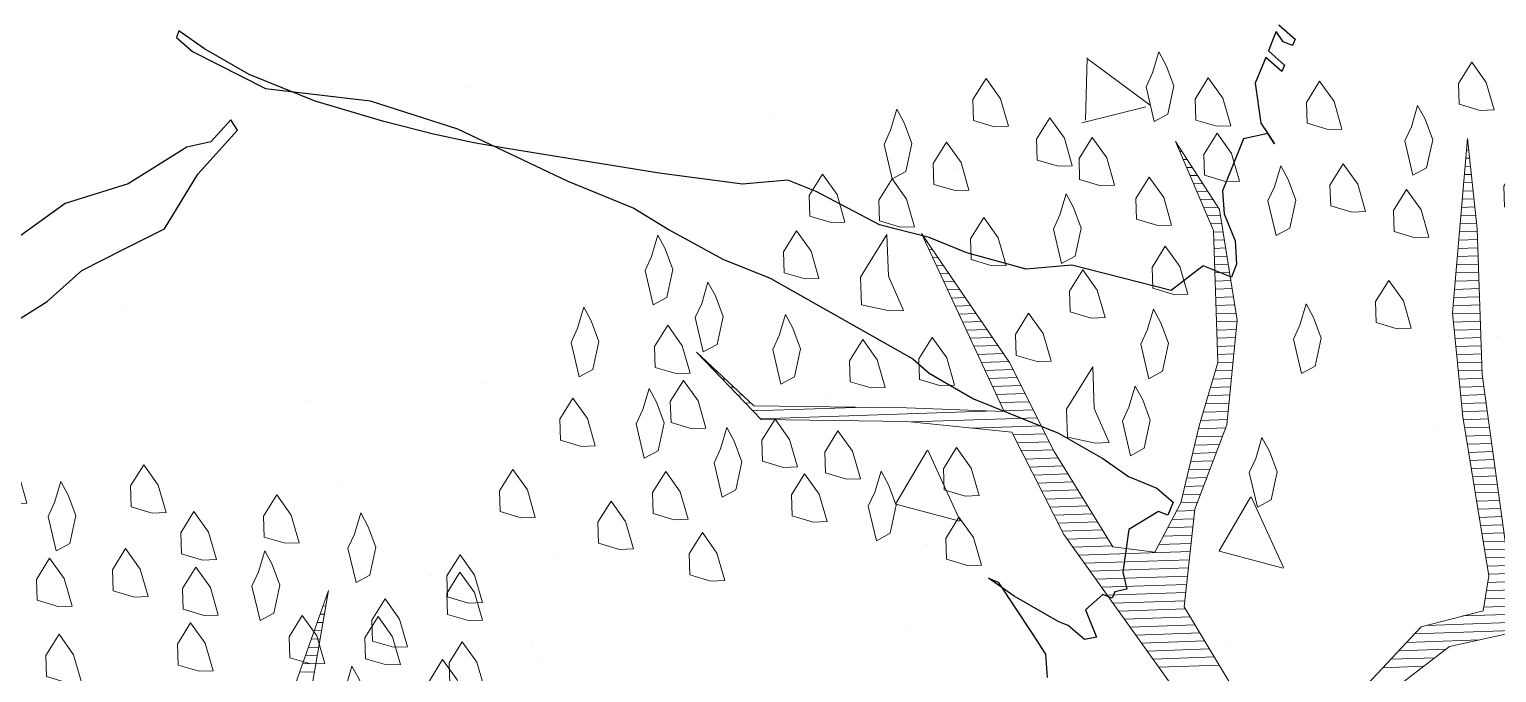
# Model space of a CAD drawing. Header units: millimetres. Extents: x 111 to 1506, y 14 to 566.
# Drawn here: x 234.159 to 235.41, y 158.957 to 159.505 of the extents above; entities that cross this region are included whole.
import ezdxf

# ---------------------------------------------------------------- set-up
doc = ezdxf.new("R2010")
doc.units = ezdxf.units.MM
doc.layers.add('ARBOLES', color=78, linetype='Continuous', lineweight=5)
doc.layers.add('fer', color=8, linetype='Continuous')

# ---------------------------------------------------------------- blocks, each defined once
blk = doc.blocks.new('*X16')
at = {"color": 0}
for p, q in [((17.5775, 17.92), (17.578, 17.92)), ((17.5814, 17.91), (17.584, 17.91)), ((17.5852, 17.9), (17.59, 17.9)), ((17.9321, 17.9), (17.9348, 17.9)), ((17.9333, 17.91), (17.9341, 17.91)), ((17.5891, 17.89), (17.596, 17.89)), ((17.9309, 17.89), (17.9356, 17.89)), ((17.5929, 17.88), (17.602, 17.88)), ((17.5967, 17.87), (17.608, 17.87)), ((17.9285, 17.87), (17.9371, 17.87)), ((17.9297, 17.88), (17.9364, 17.88)), ((17.6006, 17.86), (17.614, 17.86)), ((17.6044, 17.85), (17.62, 17.85)), ((17.9261, 17.85), (17.9387, 17.85)), ((17.9273, 17.86), (17.9379, 17.86)), ((17.6083, 17.84), (17.626, 17.84)), ((17.6121, 17.83), (17.6285, 17.83)), ((17.9237, 17.83), (17.9402, 17.83)), ((17.9249, 17.84), (17.9395, 17.84)), ((17.2621, 17.82), (17.2622, 17.82)), ((17.2663, 17.81), (17.2685, 17.81)), ((17.616, 17.82), (17.6298, 17.82)), ((17.6191, 17.81), (17.631, 17.81)), ((17.9213, 17.81), (17.9418, 17.81)), ((17.9225, 17.82), (17.941, 17.82)), ((18.3261, 17.81), (18.3296, 17.81)), ((18.33, 17.82), (18.3316, 17.82)), ((17.2706, 17.8), (17.2748, 17.8)), ((17.6191, 17.8), (17.6323, 17.8)), ((17.9201, 17.8), (17.9423, 17.8)), ((18.3221, 17.8), (18.3275, 17.8)), ((17.2748, 17.79), (17.2811, 17.79)), ((17.279, 17.78), (17.2874, 17.78)), ((17.6191, 17.79), (17.6335, 17.79)), ((17.6191, 17.78), (17.6348, 17.78)), ((17.9177, 17.78), (17.9423, 17.78)), ((17.9189, 17.79), (17.9423, 17.79)), ((18.3143, 17.78), (18.3234, 17.78)), ((18.3182, 17.79), (18.3254, 17.79)), ((17.2832, 17.77), (17.2937, 17.77)), ((17.2875, 17.76), (17.3001, 17.76)), ((17.6191, 17.77), (17.636, 17.77)), ((17.6191, 17.76), (17.6373, 17.76)), ((17.9153, 17.76), (17.9423, 17.76)), ((17.9165, 17.77), (17.9423, 17.77)), ((18.3064, 17.76), (18.3192, 17.76)), ((18.3104, 17.77), (18.3213, 17.77)), ((17.2917, 17.75), (17.3064, 17.75)), ((17.2959, 17.74), (17.3127, 17.74)), ((17.6191, 17.75), (17.6385, 17.75)), ((17.6191, 17.74), (17.6398, 17.74)), ((17.9129, 17.74), (17.9423, 17.74)), ((17.9141, 17.75), (17.9423, 17.75)), ((18.2986, 17.74), (18.3151, 17.74)), ((18.3025, 17.75), (18.3171, 17.75)), ((17.3002, 17.73), (17.319, 17.73)), ((17.3044, 17.72), (17.3253, 17.72)), ((17.6191, 17.73), (17.641, 17.73)), ((17.6191, 17.72), (17.6423, 17.72)), ((17.9105, 17.72), (17.9423, 17.72)), ((17.9117, 17.73), (17.9423, 17.73)), ((18.2946, 17.73), (18.313, 17.73)), ((17.3086, 17.71), (17.3316, 17.71)), ((17.6191, 17.71), (17.6435, 17.71)), ((17.9093, 17.71), (17.9423, 17.71)), ((17.3129, 17.7), (17.3379, 17.7)), ((17.3171, 17.69), (17.3443, 17.69)), ((17.6191, 17.7), (17.6445, 17.7)), ((17.6191, 17.69), (17.6431, 17.69)), ((17.9083, 17.7), (17.9423, 17.7)), ((17.909, 17.69), (17.9423, 17.69)), ((16.9852, 17.68), (16.9856, 17.68)), ((16.9942, 17.67), (16.9956, 17.67)), ((17.3213, 17.68), (17.3506, 17.68)), ((17.3256, 17.67), (17.3569, 17.67)), ((17.6191, 17.68), (17.6418, 17.68)), ((17.6191, 17.67), (17.6405, 17.67)), ((17.9097, 17.68), (17.9423, 17.68)), ((17.9103, 17.67), (17.9423, 17.67)), ((17.0032, 17.66), (17.0056, 17.66)), ((17.0122, 17.65), (17.0156, 17.65)), ((17.3298, 17.66), (17.3632, 17.66)), ((17.334, 17.65), (17.368, 17.65)), ((17.619, 17.65), (17.6378, 17.65)), ((17.6191, 17.66), (17.6391, 17.66)), ((17.911, 17.66), (17.9423, 17.66)), ((17.9117, 17.65), (17.9423, 17.65)), ((17.0212, 17.64), (17.0256, 17.64)), ((17.0302, 17.63), (17.0356, 17.63)), ((17.3382, 17.64), (17.3727, 17.64)), ((17.3425, 17.63), (17.3773, 17.63)), ((17.6124, 17.63), (17.6351, 17.63)), ((17.6157, 17.64), (17.6365, 17.64)), ((17.9123, 17.64), (17.9423, 17.64)), ((17.913, 17.63), (17.9423, 17.63)), ((17.0392, 17.62), (17.0456, 17.62)), ((17.3467, 17.62), (17.3819, 17.62)), ((17.6091, 17.62), (17.6338, 17.62)), ((17.9137, 17.62), (17.9428, 17.62)), ((17.0482, 17.61), (17.1861, 17.61)), ((17.0572, 17.6), (17.3444, 17.6)), ((17.3509, 17.61), (17.3865, 17.61)), ((17.3552, 17.6), (17.3911, 17.6)), ((17.6024, 17.6), (17.6311, 17.6)), ((17.6057, 17.61), (17.6325, 17.61)), ((17.9143, 17.61), (17.9438, 17.61)), ((17.915, 17.6), (17.9448, 17.6)), ((17.2417, 17.59), (17.3957, 17.59)), ((17.3167, 17.58), (17.4003, 17.58)), ((17.5957, 17.58), (17.6285, 17.58)), ((17.5991, 17.59), (17.6298, 17.59)), ((17.9157, 17.59), (17.9459, 17.59)), ((17.9163, 17.58), (17.9469, 17.58)), ((17.3657, 17.57), (17.405, 17.57)), ((17.3704, 17.56), (17.4096, 17.56)), ((17.5899, 17.56), (17.6219, 17.56)), ((17.5926, 17.57), (17.6261, 17.57)), ((17.9172, 17.57), (17.9479, 17.57)), ((17.9186, 17.56), (17.949, 17.56)), ((17.3751, 17.55), (17.4142, 17.55)), ((17.3797, 17.54), (17.4197, 17.54)), ((17.5844, 17.54), (17.6136, 17.54)), ((17.5872, 17.55), (17.6178, 17.55)), ((17.9199, 17.55), (17.95, 17.55)), ((17.9212, 17.54), (17.951, 17.54)), ((17.3844, 17.53), (17.4254, 17.53)), ((17.5817, 17.53), (17.6094, 17.53)), ((17.9225, 17.53), (17.9521, 17.53)), ((17.3891, 17.52), (17.4311, 17.52)), ((17.3937, 17.51), (17.4369, 17.51)), ((17.5762, 17.51), (17.6011, 17.51)), ((17.579, 17.52), (17.6053, 17.52)), ((17.9238, 17.52), (17.9531, 17.52)), ((17.9251, 17.51), (17.9541, 17.51)), ((17.3984, 17.5), (17.4426, 17.5)), ((17.4031, 17.49), (17.4483, 17.49)), ((17.5708, 17.49), (17.5928, 17.49)), ((17.5735, 17.5), (17.5969, 17.5)), ((17.9264, 17.5), (17.9552, 17.5)), ((17.9277, 17.49), (17.9562, 17.49)), ((17.4077, 17.48), (17.454, 17.48)), ((17.4124, 17.47), (17.4597, 17.47)), ((17.5623, 17.47), (17.5849, 17.47)), ((17.568, 17.48), (17.5886, 17.48)), ((17.929, 17.48), (17.9572, 17.48)), ((17.9303, 17.47), (17.9583, 17.47)), ((17.4171, 17.46), (17.4654, 17.46)), ((17.4217, 17.45), (17.4711, 17.45)), ((17.5509, 17.45), (17.582, 17.45)), ((17.5566, 17.46), (17.5834, 17.46)), ((17.9316, 17.46), (17.9593, 17.46)), ((17.9329, 17.45), (17.9604, 17.45)), ((17.4276, 17.44), (17.4769, 17.44)), ((17.5452, 17.44), (17.5806, 17.44)), ((17.9342, 17.44), (17.9614, 17.44)), ((17.4343, 17.43), (17.4826, 17.43)), ((17.441, 17.42), (17.5777, 17.42)), ((17.5394, 17.43), (17.5792, 17.43)), ((17.9355, 17.43), (17.9624, 17.43)), ((17.9368, 17.42), (17.9635, 17.42)), ((17.4476, 17.41), (17.5763, 17.41)), ((17.4543, 17.4), (17.5749, 17.4)), ((17.9381, 17.41), (17.9645, 17.41)), ((17.9394, 17.4), (17.9655, 17.4)), ((17.461, 17.39), (17.5734, 17.39)), ((17.4676, 17.38), (17.572, 17.38)), ((17.9407, 17.39), (17.9666, 17.39)), ((17.942, 17.38), (17.9676, 17.38)), ((17.4743, 17.37), (17.5706, 17.37)), ((17.481, 17.36), (17.5692, 17.36)), ((17.9387, 17.36), (18.004, 17.36)), ((17.9407, 17.37), (17.984, 17.37)), ((17.4876, 17.35), (17.5695, 17.35)), ((17.9367, 17.35), (18.061, 17.35)), ((17.4943, 17.34), (17.5751, 17.34)), ((17.501, 17.33), (17.5807, 17.33)), ((17.9087, 17.33), (18.0396, 17.33)), ((17.9347, 17.34), (18.0503, 17.34)), ((17.5076, 17.32), (17.5862, 17.32)), ((17.5143, 17.31), (17.5918, 17.31)), ((17.8487, 17.31), (17.9816, 17.31)), ((17.8637, 17.32), (18.0288, 17.32)), ((17.521, 17.3), (17.5973, 17.3)), ((17.5276, 17.29), (17.6029, 17.29)), ((17.8287, 17.29), (17.887, 17.29)), ((17.8387, 17.3), (17.9283, 17.3)), ((17.5343, 17.28), (17.6084, 17.28)), ((17.8087, 17.27), (17.859, 17.27)), ((17.8187, 17.28), (17.873, 17.28))]:
    blk.add_line(p, q, dxfattribs=at)
blk = doc.blocks.new('E1E')
at = {"layer": 'ARBOLES', "ltscale": 0.2}
for p, q in [((97.032, 58.1625), (97.032, 58.1625)), ((96.7075, 58.0206), (96.7075, 58.0206)), ((97.1546, 58.0293), (97.1546, 58.0293)), ((96.8535, 57.957), (96.8535, 57.957)), ((96.7329, 57.9133), (96.7329, 57.9133)), ((96.3831, 57.8787), (96.3831, 57.8787)), ((97.2321, 57.8433), (97.2321, 57.8433)), ((96.3808, 57.7588), (96.3808, 57.7588)), ((96.0586, 57.7367), (96.0586, 57.7367)), ((96.5308, 57.6837), (96.5308, 57.6837)), ((96.5309, 57.6553), (96.5309, 57.6553)), ((96.0916, 57.5886), (96.0336, 57.6433)), ((96.1011, 57.6524), (96.0338, 57.644)), ((96.0922, 57.5891), (96.1014, 57.6522)), ((97.0189, 57.5576), (97.0189, 57.5576)), ((96.9955, 57.5021), (96.9955, 57.5021)), ((95.9403, 57.448), (95.9403, 57.448)), ((96.6945, 57.4157), (96.6945, 57.4157)), ((96.4995, 57.3914), (96.4995, 57.3914)), ((95.9202, 57.3422), (95.9202, 57.3422)), ((96.3968, 57.2987), (96.3421, 57.2587)), ((96.4168, 57.2351), (96.3942, 57.2948)), ((96.37, 57.2738), (96.37, 57.2738)), ((96.2526, 57.2622), (96.2526, 57.2622)), ((96.4161, 57.2358), (96.3388, 57.2555)), ((96.0455, 57.1319), (96.0455, 57.1319)), ((95.4768, 57.0625), (95.4768, 57.0625)), ((95.5976, 57.0405), (95.5976, 57.0405)), ((95.721, 56.99), (95.721, 56.99)), ((95.7812, 56.9208), (95.7812, 56.9208)), ((95.1247, 56.908), (95.1247, 56.908)), ((95.3965, 56.8481), (95.3965, 56.8481)), ((95.6238, 56.8379), (95.6238, 56.8379)), ((95.1744, 56.7297), (95.1164, 56.7844)), ((95.1839, 56.7935), (95.1166, 56.785)), ((95.175, 56.7302), (95.1842, 56.7933)), ((95.072, 56.7062), (95.072, 56.7062))]:
    blk.add_line(p, q, dxfattribs=at)
for points in [[(95.6102, 58.0251), (95.6715, 58.1849), (95.7164, 58.1893), (95.7692, 58.0881), (95.8387, 58.0021), (95.9139, 57.9032), (95.9263, 57.8229), (95.9075, 57.76), (95.8454, 57.6544), (95.75, 57.5886), (95.693, 57.4541), (95.6447, 57.3001), (95.6897, 57.0941), (95.6801, 57.308), (95.7154, 57.4563), (95.7681, 57.5655), (95.8158, 57.5633), (95.9193, 57.3834), (95.9802, 57.2468), (96.0243, 57.1651), (95.9714, 57.3364), (95.9215, 57.4311), (95.8354, 57.572), (95.8274, 57.6074), (95.8801, 57.6465), (95.909, 57.7217)], [(95.9957, 57.8071), (96.1128, 57.719), (96.1404, 57.6221), (96.1426, 57.5296), (96.173, 57.4262), (96.2324, 57.3279), (96.3004, 57.2803), (96.2302, 57.3504), (96.1752, 57.4739), (96.1686, 57.5412), (96.1563, 57.6214), (96.162, 57.6785), (96.2039, 57.6894), (96.2965, 57.6215), (96.3732, 57.5543), (96.5063, 57.4655), (96.3594, 57.6027), (96.4534, 57.6368), (96.5994, 57.694), (96.6746, 57.6651), (96.5871, 57.7041), (96.4476, 57.6498), (96.3442, 57.6194), (96.2553, 57.6966), (96.0383, 57.8338)]]:
    blk.add_lwpolyline(points, dxfattribs=at)
for points in [[(96.9208, 58.1099), (96.9432, 58.1121), (96.9518, 58.0926), (96.9475, 58.0672), (96.9258, 58.081), (96.9077, 58.1041)], [(96.7704, 58.0975), (96.7928, 58.0997), (96.8015, 58.0802), (96.7972, 58.0549), (96.7755, 58.0686), (96.7574, 58.0917)], [(96.8485, 58.0621), (96.8709, 58.0643), (96.8796, 58.0448), (96.8753, 58.0195), (96.8536, 58.0332), (96.8355, 58.0563)], [(96.7943, 57.9912), (96.8167, 57.9934), (96.8254, 57.9739), (96.8211, 57.9486), (96.7994, 57.9623), (96.7813, 57.9854)], [(96.6715, 57.882), (96.6939, 57.8842), (96.7026, 57.8647), (96.6983, 57.8394), (96.6766, 57.8531), (96.6585, 57.8762)], [(96.7771, 57.89), (96.7995, 57.8922), (96.8082, 57.8727), (96.8038, 57.8474), (96.7821, 57.8611), (96.764, 57.8842)], [(96.5725, 57.8769), (96.5949, 57.879), (96.6036, 57.8595), (96.5993, 57.8342), (96.5776, 57.848), (96.5595, 57.8711)], [(96.6311, 57.8328), (96.6535, 57.835), (96.6622, 57.8155), (96.6578, 57.7902), (96.6362, 57.8039), (96.6181, 57.827)], [(96.6145, 57.7475), (96.6152, 57.7634), (96.5942, 57.793), (96.5841, 57.7807), (96.5892, 57.7518), (96.6044, 57.7352), (96.6167, 57.7251)], [(96.7475, 57.7989), (96.7699, 57.8011), (96.7786, 57.7816), (96.7743, 57.7563), (96.7526, 57.77), (96.7345, 57.7931)], [(96.4511, 57.7293), (96.4519, 57.7452), (96.4309, 57.7748), (96.4208, 57.7625), (96.4258, 57.7336), (96.441, 57.717), (96.4533, 57.7069)], [(96.4981, 57.7814), (96.5205, 57.7836), (96.5292, 57.7641), (96.5249, 57.7388), (96.5032, 57.7525), (96.4851, 57.7756)], [(96.7034, 57.7403), (96.7041, 57.7562), (96.6832, 57.7859), (96.673, 57.7736), (96.6781, 57.7446), (96.6933, 57.728), (96.7056, 57.7179)], [(96.3347, 57.7632), (96.3571, 57.7654), (96.3658, 57.7459), (96.3615, 57.7206), (96.3398, 57.7343), (96.3217, 57.7574)], [(96.483, 57.7279), (96.5054, 57.7301), (96.5141, 57.7106), (96.5097, 57.6853), (96.488, 57.699), (96.4699, 57.7221)], [(96.5473, 57.7409), (96.5697, 57.7431), (96.5784, 57.7236), (96.5741, 57.6983), (96.5524, 57.712), (96.5343, 57.7351)], [(96.6492, 57.7396), (96.6716, 57.7417), (96.6803, 57.7222), (96.676, 57.6969), (96.6543, 57.7107), (96.6362, 57.7338)], [(96.7967, 57.6883), (96.7974, 57.7042), (96.7764, 57.7339), (96.7663, 57.7216), (96.7714, 57.6927), (96.7866, 57.676), (96.7989, 57.6659)], [(96.3637, 57.6982), (96.3861, 57.7003), (96.3948, 57.6808), (96.3905, 57.6555), (96.3688, 57.6692), (96.3507, 57.6924)], [(96.6854, 57.6933), (96.7078, 57.6955), (96.7165, 57.676), (96.7122, 57.6507), (96.6905, 57.6644), (96.6724, 57.6875)], [(96.6023, 57.6174), (96.603, 57.6333), (96.582, 57.6629), (96.5719, 57.6506), (96.577, 57.6217), (96.5922, 57.6051), (96.6045, 57.595)], [(96.6883, 57.6167), (96.689, 57.6326), (96.6681, 57.6622), (96.6579, 57.6499), (96.663, 57.621), (96.6782, 57.6044), (96.6905, 57.5943)], [(96.4946, 57.6317), (96.517, 57.6339), (96.5257, 57.6144), (96.5214, 57.5891), (96.4997, 57.6028), (96.4816, 57.626)], [(96.7541, 57.5914), (96.7548, 57.6073), (96.7339, 57.637), (96.7237, 57.6247), (96.7288, 57.5958), (96.744, 57.5791), (96.7563, 57.569)], [(96.1021, 57.5505), (96.1028, 57.5664), (96.0818, 57.596), (96.0717, 57.5837), (96.0768, 57.5548), (96.092, 57.5382), (96.1043, 57.5281)], [(96.2424, 57.5506), (96.2431, 57.5665), (96.2221, 57.5961), (96.212, 57.5838), (96.2171, 57.5549), (96.2322, 57.5383), (96.2445, 57.5282)], [(96.2604, 57.5976), (96.2893, 57.6027), (96.3009, 57.5767), (96.2923, 57.5261), (96.2749, 57.5651), (96.2474, 57.5918)], [(96.4295, 57.6028), (96.452, 57.605), (96.4606, 57.5855), (96.4563, 57.5602), (96.4346, 57.5739), (96.4165, 57.597)], [(96.5069, 57.5515), (96.5358, 57.5566), (96.5474, 57.5306), (96.5388, 57.48), (96.5214, 57.519), (96.4939, 57.5457)], [(96.5995, 57.5537), (96.6219, 57.5559), (96.6306, 57.5364), (96.6262, 57.5111), (96.6045, 57.5248), (96.5865, 57.548)], [(96.3472, 57.5427), (96.3696, 57.5449), (96.3783, 57.5254), (96.374, 57.5001), (96.3523, 57.5138), (96.3342, 57.5369)], [(96.2547, 57.4704), (96.2554, 57.4863), (96.2344, 57.5159), (96.2243, 57.5036), (96.2294, 57.4747), (96.2446, 57.4581), (96.2569, 57.448)], [(96.5966, 57.4901), (96.619, 57.4923), (96.6277, 57.4728), (96.6234, 57.4475), (96.6017, 57.4612), (96.5836, 57.4843)], [(96.3125, 57.4805), (96.3349, 57.4827), (96.3436, 57.4632), (96.3393, 57.4379), (96.3176, 57.4516), (96.2995, 57.4747)], [(96.4268, 57.469), (96.4492, 57.4712), (96.4578, 57.4517), (96.4535, 57.4264), (96.4318, 57.4401), (96.4137, 57.4633)], [(96.5287, 57.4677), (96.5511, 57.4699), (96.5598, 57.4503), (96.5555, 57.425), (96.5338, 57.4388), (96.5157, 57.4619)], [(96.1116, 57.4067), (96.1123, 57.4226), (96.0913, 57.4522), (96.0812, 57.4399), (96.0863, 57.411), (96.1015, 57.3944), (96.1138, 57.3842)], [(96.2432, 57.4263), (96.2656, 57.4285), (96.2743, 57.4089), (96.2699, 57.3836), (96.2482, 57.3974), (96.2302, 57.4205)], [(96.382, 57.3946), (96.3827, 57.4105), (96.3617, 57.4401), (96.3516, 57.4278), (96.3567, 57.3989), (96.3719, 57.3823), (96.3842, 57.3721)], [(96.4911, 57.412), (96.5135, 57.4142), (96.5222, 57.3947), (96.5179, 57.3694), (96.4962, 57.3831), (96.4781, 57.4062)], [(96.5757, 57.3795), (96.5764, 57.3954), (96.5555, 57.425), (96.5453, 57.4127), (96.5504, 57.3838), (96.5656, 57.3672), (96.5779, 57.3571)], [(96.0177, 57.3726), (96.0401, 57.3748), (96.0488, 57.3553), (96.0444, 57.33), (96.0227, 57.3437), (96.0047, 57.3668)], [(96.2851, 57.367), (96.3075, 57.3692), (96.3162, 57.3497), (96.3119, 57.3244), (96.2902, 57.3381), (96.2721, 57.3612)], [(96.3545, 57.3512), (96.377, 57.3533), (96.3856, 57.3338), (96.3813, 57.3085), (96.3596, 57.3223), (96.3415, 57.3454)], [(96.4023, 57.349), (96.4247, 57.3512), (96.4334, 57.3317), (96.429, 57.3064), (96.4073, 57.3201), (96.3893, 57.3432)], [(96.4782, 57.3361), (96.5006, 57.3383), (96.5093, 57.3187), (96.5049, 57.2934), (96.4833, 57.3072), (96.4652, 57.3303)], [(96.1891, 57.2853), (96.1898, 57.3012), (96.1688, 57.3308), (96.1587, 57.3185), (96.1637, 57.2896), (96.1789, 57.273), (96.1912, 57.2629)], [(96.2375, 57.299), (96.2599, 57.3012), (96.2686, 57.2817), (96.2643, 57.2564), (96.2426, 57.2701), (96.2245, 57.2932)], [(95.9021, 57.2822), (95.9245, 57.2844), (95.9332, 57.2648), (95.9288, 57.2395), (95.9071, 57.2533), (95.8891, 57.2764)], [(96.0358, 57.2794), (96.0582, 57.2816), (96.0669, 57.262), (96.0626, 57.2367), (96.0409, 57.2505), (96.0228, 57.2736)], [(96.1059, 57.2794), (96.1283, 57.2816), (96.137, 57.2621), (96.1327, 57.2368), (96.111, 57.2505), (96.0929, 57.2736)], [(96.3489, 57.2239), (96.3496, 57.2398), (96.3286, 57.2695), (96.3185, 57.2572), (96.3236, 57.2282), (96.3387, 57.2116), (96.351, 57.2015)], [(96.2671, 57.2499), (96.2896, 57.2521), (96.2982, 57.2326), (96.2939, 57.2073), (96.2722, 57.221), (96.2541, 57.2441)], [(95.6361, 57.1793), (95.6368, 57.1952), (95.6158, 57.2249), (95.6057, 57.2126), (95.6108, 57.1837), (95.626, 57.167), (95.6383, 57.1569)], [(95.7814, 57.2206), (95.8038, 57.2228), (95.8125, 57.2033), (95.8082, 57.178), (95.7865, 57.1917), (95.7684, 57.2149)], [(96.0821, 57.1753), (96.0829, 57.1912), (96.0619, 57.2208), (96.0518, 57.2085), (96.0568, 57.1796), (96.072, 57.163), (96.0843, 57.1529)], [(95.9404, 57.2135), (95.9628, 57.2157), (95.9715, 57.1962), (95.9672, 57.1709), (95.9455, 57.1846), (95.9274, 57.2077)], [(96.1602, 57.2101), (96.1826, 57.2122), (96.1913, 57.1927), (96.187, 57.1674), (96.1653, 57.1812), (96.1472, 57.2043)], [(95.8718, 57.1752), (95.8942, 57.1773), (95.9029, 57.1578), (95.8986, 57.1325), (95.8769, 57.1463), (95.8588, 57.1694)], [(95.7981, 57.1657), (95.8205, 57.1679), (95.8292, 57.1484), (95.8248, 57.1231), (95.8031, 57.1368), (95.785, 57.1599)], [(95.9839, 57.116), (95.9846, 57.1319), (95.9636, 57.1615), (95.9535, 57.1492), (95.9586, 57.1203), (95.9738, 57.1037), (95.9861, 57.0936)], [(95.6058, 57.1424), (95.6282, 57.1446), (95.6369, 57.1251), (95.6326, 57.0998), (95.6109, 57.1135), (95.5928, 57.1367)], [(95.7634, 57.1035), (95.7641, 57.1194), (95.7431, 57.149), (95.733, 57.1368), (95.7381, 57.1078), (95.7533, 57.0912), (95.7656, 57.0811)], [(95.5162, 57.1337), (95.5386, 57.1359), (95.5472, 57.1164), (95.5429, 57.0911), (95.5212, 57.1048), (95.5031, 57.1279)], [(96.0229, 57.1333), (96.0453, 57.1355), (96.054, 57.116), (96.0497, 57.0907), (96.028, 57.1044), (96.0099, 57.1275)], [(95.8212, 57.1137), (95.8436, 57.1159), (95.8523, 57.0964), (95.848, 57.071), (95.8263, 57.0848), (95.8082, 57.1079)], [(95.887, 57.0884), (95.9094, 57.0906), (95.9181, 57.0711), (95.9138, 57.0458), (95.8921, 57.0595), (95.874, 57.0826)], [(95.5451, 57.0687), (95.5675, 57.0709), (95.5762, 57.0513), (95.5719, 57.026), (95.5502, 57.0398), (95.5321, 57.0629)], [(95.6868, 57.0305), (95.6875, 57.0464), (95.6666, 57.076), (95.6564, 57.0637), (95.6615, 57.0348), (95.6767, 57.0182), (95.689, 57.008)], [(95.749, 57.0659), (95.7714, 57.0681), (95.7801, 57.0486), (95.7757, 57.0233), (95.7541, 57.037), (95.736, 57.0601)]]:
    blk.add_lwpolyline(points, close=True, dxfattribs=at)
at = {"layer": 'ARBOLES', "ltscale": 0.2, "xscale": 0.8372139817761642, "yscale": 0.8372139817761642, "zscale": 0.8372139817761642, "rotation": 204.0028523145856}
blk.add_blockref('*X16', (103.6395, 76.9735), dxfattribs=at)
blk = doc.blocks.new('tr')
at = {"layer": 'fer', "color": 97}
for p, q in [((1378.7648, 206.7174), (1378.7707, 206.7347)), ((1378.7648, 206.7174), (1378.7707, 206.7347)), ((1378.7707, 206.7347), (1378.7827, 206.7347)), ((1378.7707, 206.7347), (1378.7707, 206.7347)), ((1378.7707, 206.7347), (1378.7827, 206.7347)), ((1378.7707, 206.7347), (1378.7707, 206.7347)), ((1378.7827, 206.7347), (1378.7827, 206.7261)), ((1378.7827, 206.7347), (1378.7827, 206.7261)), ((1378.7648, 206.6914), (1378.7648, 206.7174)), ((1378.7648, 206.6914), (1378.7648, 206.7174)), ((1378.7827, 206.7261), (1378.8065, 206.7087)), ((1378.7827, 206.7261), (1378.7827, 206.7261)), ((1378.7827, 206.7261), (1378.8065, 206.7087)), ((1378.7827, 206.7261), (1378.7827, 206.7261)), ((1378.8065, 206.7087), (1378.8422, 206.7174)), ((1378.8065, 206.7087), (1378.8422, 206.7174)), ((1378.8422, 206.7174), (1378.8541, 206.7261)), ((1378.8422, 206.7174), (1378.8541, 206.7261)), ((1378.8541, 206.7261), (1378.86, 206.7174)), ((1378.8541, 206.7261), (1378.8541, 206.7261)), ((1378.8541, 206.7261), (1378.86, 206.7174)), ((1378.8541, 206.7261), (1378.8541, 206.7261)), ((1378.86, 206.7174), (1378.866, 206.7174)), ((1378.86, 206.7174), (1378.866, 206.7174)), ((1378.866, 206.7174), (1378.866, 206.7087)), ((1378.866, 206.7174), (1378.866, 206.7087)), ((1378.8838, 206.7001), (1378.9017, 206.7174)), ((1378.8838, 206.7001), (1378.9017, 206.7174)), ((1378.9017, 206.7174), (1378.9076, 206.7087)), ((1378.9017, 206.7174), (1378.9076, 206.7087)), ((1378.5446, 206.7001), (1378.5625, 206.7087)), ((1378.5446, 206.7001), (1378.5625, 206.7087)), ((1378.5625, 206.7087), (1378.5744, 206.7087)), ((1378.5625, 206.7087), (1378.5625, 206.7087)), ((1378.5625, 206.7087), (1378.5744, 206.7087)), ((1378.5625, 206.7087), (1378.5625, 206.7087)), ((1378.5744, 206.7087), (1378.5744, 206.6827)), ((1378.5744, 206.7087), (1378.5744, 206.7087)), ((1378.5744, 206.7087), (1378.5744, 206.6827)), ((1378.5744, 206.7087), (1378.5744, 206.7087)), ((1378.866, 206.7087), (1378.8838, 206.7001)), ((1378.866, 206.7087), (1378.8838, 206.7001)), ((1378.9076, 206.7087), (1378.9017, 206.6914)), ((1378.9076, 206.7087), (1378.9017, 206.6914)), ((1378.4434, 206.6827), (1378.4494, 206.6914)), ((1378.4434, 206.6827), (1378.4494, 206.6914)), ((1378.4553, 206.7001), (1378.4494, 206.6914)), ((1378.4494, 206.6914), (1378.4553, 206.7001)), ((1378.4553, 206.7001), (1378.4494, 206.6914)), ((1378.4494, 206.6914), (1378.4553, 206.7001)), ((1378.4494, 206.6914), (1378.4613, 206.6741)), ((1378.4494, 206.6914), (1378.4613, 206.6741)), ((1378.5268, 206.6827), (1378.5446, 206.7001)), ((1378.5268, 206.6827), (1378.5446, 206.7001)), ((1378.5446, 206.7001), (1378.5446, 206.7001)), ((1378.5446, 206.7001), (1378.5446, 206.7001)), ((1378.7588, 206.6654), (1378.7648, 206.6914)), ((1378.7588, 206.6654), (1378.7648, 206.6914)), ((1378.9017, 206.6914), (1378.9017, 206.6827)), ((1378.9017, 206.6914), (1378.9017, 206.6827)), ((1378.9314, 206.6827), (1378.9493, 206.6914)), ((1378.9314, 206.6827), (1378.9493, 206.6914)), ((1378.3601, 206.6654), (1378.3661, 206.6827)), ((1378.3601, 206.6654), (1378.3661, 206.6827)), ((1378.3661, 206.6827), (1378.372, 206.6827)), ((1378.3661, 206.6827), (1378.372, 206.6827)), ((1378.372, 206.6827), (1378.372, 206.6741)), ((1378.372, 206.6827), (1378.372, 206.6741)), ((1378.3839, 206.6654), (1378.3899, 206.6827)), ((1378.3839, 206.6654), (1378.3899, 206.6827)), ((1378.3958, 206.6827), (1378.3899, 206.6654)), ((1378.3899, 206.6827), (1378.3958, 206.6827)), ((1378.3958, 206.6827), (1378.3899, 206.6654)), ((1378.3899, 206.6827), (1378.3958, 206.6827)), ((1378.4137, 206.6654), (1378.4434, 206.6827)), ((1378.4137, 206.6654), (1378.4434, 206.6827)), ((1378.5089, 206.6741), (1378.5268, 206.6827)), ((1378.5089, 206.6741), (1378.5268, 206.6827)), ((1378.5744, 206.6827), (1378.6041, 206.6654)), ((1378.5744, 206.6827), (1378.6041, 206.6654)), ((1378.9017, 206.6827), (1378.8957, 206.6394)), ((1378.9017, 206.6827), (1378.8957, 206.6394)), ((1378.9195, 206.6654), (1378.9314, 206.6827)), ((1378.9195, 206.6654), (1378.9314, 206.6827)), ((1378.372, 206.6741), (1378.3661, 206.6654)), ((1378.372, 206.6741), (1378.3661, 206.6654)), ((1378.3661, 206.6654), (1378.372, 206.6654)), ((1378.3661, 206.6654), (1378.372, 206.6654)), ((1378.372, 206.6654), (1378.3839, 206.6654)), ((1378.372, 206.6654), (1378.3839, 206.6654)), ((1378.3899, 206.6654), (1378.4137, 206.6654)), ((1378.3899, 206.6654), (1378.4137, 206.6654)), ((1378.4613, 206.6741), (1378.491, 206.6741)), ((1378.4613, 206.6741), (1378.491, 206.6741)), ((1378.491, 206.6741), (1378.5089, 206.6741)), ((1378.491, 206.6741), (1378.5089, 206.6741)), ((1378.6041, 206.6654), (1378.6101, 206.6221)), ((1378.6041, 206.6654), (1378.6101, 206.6221)), ((1378.7529, 206.6221), (1378.7588, 206.6654)), ((1378.7529, 206.6221), (1378.7588, 206.6654)), ((1378.8898, 206.6221), (1378.9195, 206.6654)), ((1378.8898, 206.6221), (1378.9195, 206.6654)), ((1378.8957, 206.6394), (1378.8898, 206.6134)), ((1378.8957, 206.6394), (1378.8898, 206.6134)), ((1378.6101, 206.6221), (1378.616, 206.5788)), ((1378.6101, 206.6221), (1378.616, 206.5788)), ((1378.7529, 206.5441), (1378.7529, 206.6221)), ((1378.7529, 206.5441), (1378.7529, 206.6221)), ((1378.8898, 206.6134), (1378.8898, 206.6221)), ((1378.8898, 206.6134), (1378.8898, 206.6221)), ((1378.616, 206.5788), (1378.6339, 206.5441)), ((1378.616, 206.5788), (1378.6339, 206.5441)), ((1378.6339, 206.5441), (1378.6398, 206.4921)), ((1378.6339, 206.5441), (1378.6398, 206.4921)), ((1378.7469, 206.5008), (1378.7529, 206.5441)), ((1378.7469, 206.5008), (1378.7529, 206.5441)), ((1378.6398, 206.4921), (1378.6398, 206.4574)), ((1378.6398, 206.4921), (1378.6398, 206.4574)), ((1378.741, 206.4834), (1378.7469, 206.5008)), ((1378.741, 206.4834), (1378.7469, 206.5008)), ((1378.7231, 206.3448), (1378.741, 206.4834)), ((1378.7231, 206.3448), (1378.741, 206.4834)), ((1378.6398, 206.4574), (1378.6458, 206.4141)), ((1378.6398, 206.4574), (1378.6458, 206.4141)), ((1378.6458, 206.4141), (1378.6398, 206.3534)), ((1378.6458, 206.4141), (1378.6398, 206.3534)), ((1378.6398, 206.3534), (1378.6398, 206.3274)), ((1378.6398, 206.3534), (1378.6398, 206.3274)), ((1378.7231, 206.3014), (1378.7231, 206.3448)), ((1378.7231, 206.3014), (1378.7231, 206.3448)), ((1378.6398, 206.3274), (1378.6577, 206.2928)), ((1378.6398, 206.3274), (1378.6577, 206.2928)), ((1378.6577, 206.2928), (1378.6755, 206.2235)), ((1378.6577, 206.2928), (1378.6755, 206.2235)), ((1378.7172, 206.2495), (1378.7231, 206.3014)), ((1378.7172, 206.2495), (1378.7231, 206.3014)), ((1378.7112, 206.2148), (1378.7172, 206.2495)), ((1378.7112, 206.2148), (1378.7172, 206.2495)), ((1378.6755, 206.2235), (1378.6934, 206.1455)), ((1378.6755, 206.2235), (1378.6934, 206.1455)), ((1378.7112, 206.1541), (1378.7112, 206.2148)), ((1378.7112, 206.1541), (1378.7112, 206.2148)), ((1378.7053, 206.0501), (1378.7112, 206.1541)), ((1378.7053, 206.0501), (1378.7112, 206.1541)), ((1378.6934, 206.1455), (1378.7053, 206.0935)), ((1378.6934, 206.1455), (1378.7053, 206.0935)), ((1378.7053, 206.0935), (1378.7112, 206.0675)), ((1378.7053, 206.0935), (1378.7112, 206.0675)), ((1378.7112, 206.0675), (1378.7172, 206.0328)), ((1378.7112, 206.0675), (1378.7172, 206.0328)), ((1378.7112, 205.9722), (1378.7053, 206.0501)), ((1378.7112, 205.9722), (1378.7053, 206.0501)), ((1378.7172, 206.0328), (1378.7231, 205.9895)), ((1378.7172, 206.0328), (1378.7231, 205.9895)), ((1378.7231, 205.9895), (1378.7291, 205.9288)), ((1378.7231, 205.9895), (1378.7291, 205.9288)), ((1378.735, 205.8855), (1378.7112, 205.9722)), ((1378.735, 205.8855), (1378.7112, 205.9722)), ((1378.7291, 205.9288), (1378.7291, 205.8682)), ((1378.7291, 205.9288), (1378.7291, 205.8682)), ((1378.7291, 205.8162), (1378.735, 205.8855)), ((1378.7291, 205.8162), (1378.735, 205.8855)), ((1378.7767, 205.8768), (1378.7707, 205.8682)), ((1378.7767, 205.8768), (1378.7707, 205.8682)), ((1378.8243, 205.8595), (1378.7767, 205.8768)), ((1378.8243, 205.8595), (1378.7767, 205.8768)), ((1378.7291, 205.8682), (1378.7231, 205.8248)), ((1378.7291, 205.8682), (1378.7231, 205.8248)), ((1378.7707, 205.8682), (1378.7946, 205.8595)), ((1378.7707, 205.8682), (1378.7946, 205.8595)), ((1378.7946, 205.8595), (1378.8065, 205.8422)), ((1378.7946, 205.8595), (1378.8065, 205.8422)), ((1378.8779, 205.8508), (1378.8243, 205.8595)), ((1378.8779, 205.8508), (1378.8243, 205.8595)), ((1378.8065, 205.8422), (1378.8541, 205.8075)), ((1378.8065, 205.8422), (1378.8541, 205.8075)), ((1378.9076, 205.8248), (1378.8779, 205.8508)), ((1378.9076, 205.8248), (1378.8779, 205.8508)), ((1378.7231, 205.8248), (1378.7172, 205.7988)), ((1378.7231, 205.8248), (1378.7172, 205.7988)), ((1378.7231, 205.7988), (1378.7291, 205.8162)), ((1378.7231, 205.7988), (1378.7291, 205.8162)), ((1378.9374, 205.7988), (1378.9076, 205.8248)), ((1378.9374, 205.7988), (1378.9076, 205.8248)), ((1378.8541, 205.8075), (1378.8898, 205.7642)), ((1378.8541, 205.8075), (1378.8898, 205.7642)), ((1378.7172, 205.7988), (1378.7231, 205.7988)), ((1378.7172, 205.7988), (1378.7231, 205.7988)), ((1378.9731, 205.7815), (1378.9374, 205.7988)), ((1378.9731, 205.7815), (1378.9374, 205.7988)), ((1379.0088, 205.7555), (1378.9731, 205.7815)), ((1379.0088, 205.7555), (1378.9731, 205.7815)), ((1378.8898, 205.7642), (1378.9314, 205.7382)), ((1378.8898, 205.7642), (1378.9314, 205.7382))]:
    blk.add_line(p, q, dxfattribs=at)

msp = doc.modelspace()

# ---------------------------------------------------------------- block references
at = {"lineweight": 100, "rotation": 247.9147716791316}
msp.add_blockref('tr', (561.9658, 1514.4355), dxfattribs=at)
at = {"layer": 'ARBOLES', "color": 0, "xscale": 0.8310831642732954, "yscale": 0.8310831642732954, "zscale": 0.8310831642732954, "rotation": 157.9147716791316}
for p in [(327.19595, 173.42954), (325.94556, 173.09448)]:
    msp.add_blockref('E1E', p, dxfattribs=at)

doc.saveas('drawing.dxf')
